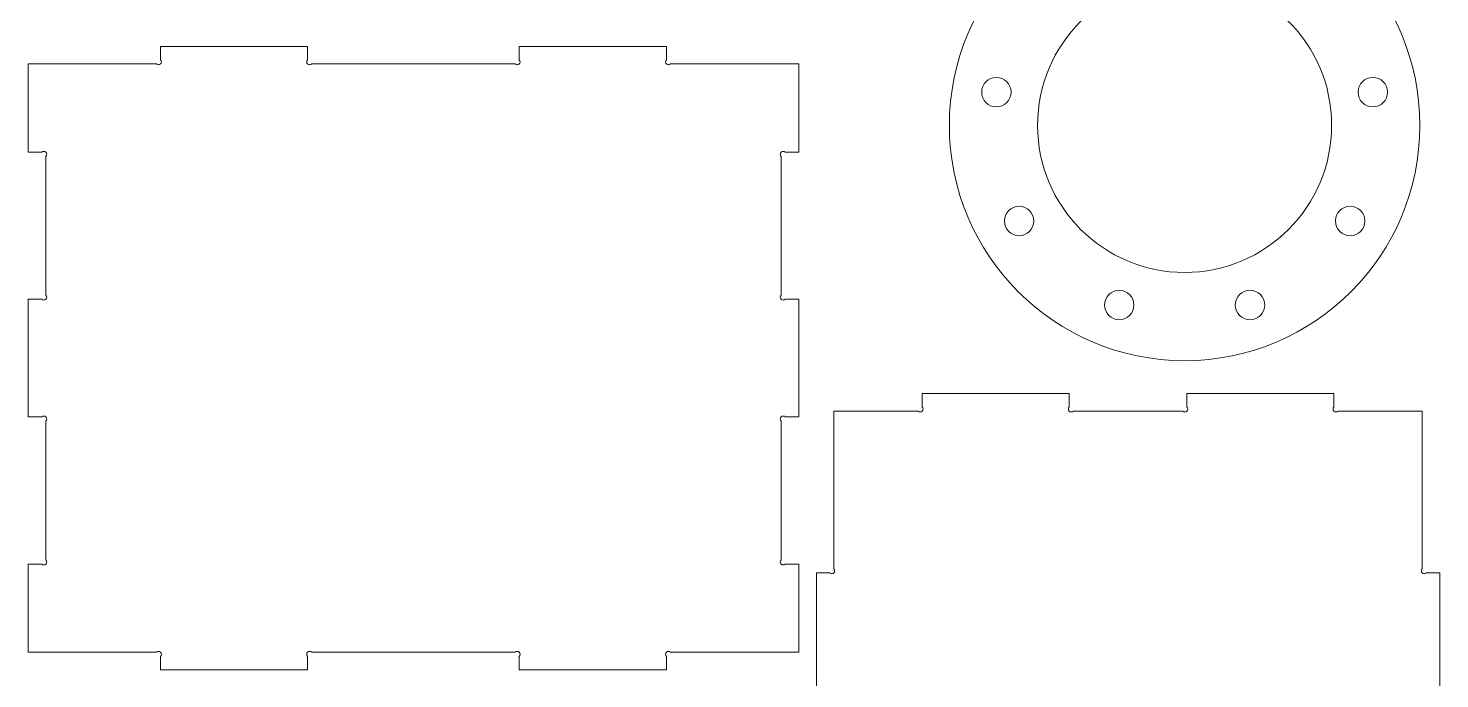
# Model space of a CAD drawing. Header units: millimetres. Extents: x -3384 to 3389, y -1572 to 2591.
# Drawn here: x 2234.7 to 2714.7, y 977.6 to 1198.7 of the extents above; entities that cross this region are included whole.
import ezdxf

# ---------------------------------------------------------------- set-up
doc = ezdxf.new("R2010")
doc.units = ezdxf.units.MM
doc.header["$MEASUREMENT"] = 0
doc.layers.add('Camada 1', color=7, linetype='Continuous')

msp = doc.modelspace()

# ---------------------------------------------------------------- linework, layer by layer
at = {"layer": 'Camada 1', "color": 230, "lineweight": 9}
for points, knots in [([(2707.9666, 1165.7122), (2707.9666, 1209.8949), (2672.1495, 1245.712), (2627.9669, 1245.7121), (2627.9669, 1245.7121), (2583.7842, 1245.7122), (2547.967, 1209.8952), (2547.9669, 1165.7124), (2547.9669, 1165.7124), (2547.9668, 1121.5298), (2583.7837, 1085.7126), (2627.9665, 1085.7124), (2627.9665, 1085.7124), (2672.1491, 1085.7122), (2707.9664, 1121.5291), (2707.9666, 1165.7122)], [0, 0, 0, 0, 0.2, 0.2, 0.2, 0.2, 0.4, 0.4, 0.4, 0.4, 0.6, 0.6, 0.6, 0.6, 1, 1, 1, 1]), ([(2627.9669, 1215.7122), (2655.581, 1215.7122), (2677.9667, 1193.3264), (2677.9667, 1165.7119), (2677.9667, 1165.7119), (2677.9666, 1138.0978), (2655.5807, 1115.7122), (2627.9666, 1115.7123), (2627.9666, 1115.7123), (2600.3524, 1115.7124), (2577.9667, 1138.0982), (2577.9668, 1165.7123), (2577.9668, 1165.7123), (2577.9669, 1193.3265), (2600.3527, 1215.7122), (2627.9669, 1215.7122)], [0, 0, 0, 0, 0.2, 0.2, 0.2, 0.2, 0.4, 0.4, 0.4, 0.4, 0.6, 0.6, 0.6, 0.6, 1, 1, 1, 1]), ([(2401.7326, 980.5783), (2401.7326, 980.5783), (2451.7326, 980.5783), (2451.7326, 980.5783), (2451.7326, 980.5783), (2451.7326, 980.5783), (2451.7326, 985.1641), (2451.7326, 985.1641), (2451.7326, 985.1641), (2451.3421, 985.5546), (2451.3421, 986.1878), (2451.7326, 986.5783), (2451.7326, 986.5783), (2452.1231, 986.9688), (2452.7563, 986.9688), (2453.1468, 986.5783), (2453.1468, 986.5783), (2453.1468, 986.5783), (2496.7326, 986.5783), (2496.7326, 986.5783), (2496.7326, 986.5783), (2496.7326, 986.5783), (2496.7326, 1016.5783), (2496.7326, 1016.5783), (2496.7326, 1016.5783), (2496.7326, 1016.5783), (2492.1468, 1016.5783), (2492.1468, 1016.5783), (2492.1468, 1016.5783), (2491.7563, 1016.1878), (2491.1231, 1016.1878), (2490.7326, 1016.5783), (2490.7326, 1016.5783), (2490.3421, 1016.9688), (2490.3421, 1017.602), (2490.7326, 1017.9925), (2490.7326, 1017.9925), (2490.7326, 1017.9925), (2490.7326, 1065.1641), (2490.7326, 1065.1641), (2490.7326, 1065.1641), (2490.3421, 1065.5546), (2490.3421, 1066.1878), (2490.7326, 1066.5783), (2490.7326, 1066.5783), (2491.1231, 1066.9688), (2491.7563, 1066.9688), (2492.1468, 1066.5783), (2492.1468, 1066.5783), (2492.1468, 1066.5783), (2496.7326, 1066.5783), (2496.7326, 1066.5783), (2496.7326, 1066.5783), (2496.7326, 1066.5783), (2496.7326, 1106.5783), (2496.7326, 1106.5783), (2496.7326, 1106.5783), (2496.7326, 1106.5783), (2492.1468, 1106.5783), (2492.1468, 1106.5783), (2492.1468, 1106.5783), (2491.7563, 1106.1878), (2491.1231, 1106.1878), (2490.7326, 1106.5783), (2490.7326, 1106.5783), (2490.3421, 1106.9688), (2490.3421, 1107.602), (2490.7326, 1107.9925), (2490.7326, 1107.9925), (2490.7326, 1107.9925), (2490.7326, 1155.1641), (2490.7326, 1155.1641), (2490.7326, 1155.1641), (2490.3421, 1155.5546), (2490.3421, 1156.1878), (2490.7326, 1156.5783), (2490.7326, 1156.5783), (2491.1231, 1156.9688), (2491.7563, 1156.9688), (2492.1468, 1156.5783), (2492.1468, 1156.5783), (2492.1468, 1156.5783), (2496.7326, 1156.5783), (2496.7326, 1156.5783), (2496.7326, 1156.5783), (2496.7326, 1156.5783), (2496.7326, 1186.5783), (2496.7326, 1186.5783), (2496.7326, 1186.5783), (2496.7326, 1186.5783), (2453.1468, 1186.5783), (2453.1468, 1186.5783), (2453.1468, 1186.5783), (2452.7563, 1186.1878), (2452.1231, 1186.1878), (2451.7326, 1186.5783), (2451.7326, 1186.5783), (2451.3421, 1186.9688), (2451.3421, 1187.602), (2451.7326, 1187.9925), (2451.7326, 1187.9925), (2451.7326, 1187.9925), (2451.7326, 1192.5783), (2451.7326, 1192.5783), (2451.7326, 1192.5783), (2451.7326, 1192.5783), (2401.7326, 1192.5783), (2401.7326, 1192.5783), (2401.7326, 1192.5783), (2401.7326, 1192.5783), (2401.7326, 1187.9925), (2401.7326, 1187.9925), (2401.7326, 1187.9925), (2402.1231, 1187.602), (2402.1231, 1186.9688), (2401.7326, 1186.5783), (2401.7326, 1186.5783), (2401.3421, 1186.1878), (2400.7089, 1186.1878), (2400.3184, 1186.5783), (2400.3184, 1186.5783), (2400.3184, 1186.5783), (2331.1468, 1186.5783), (2331.1468, 1186.5783), (2331.1468, 1186.5783), (2330.7563, 1186.1878), (2330.1231, 1186.1878), (2329.7326, 1186.5783), (2329.7326, 1186.5783), (2329.3421, 1186.9688), (2329.3421, 1187.602), (2329.7326, 1187.9925), (2329.7326, 1187.9925), (2329.7326, 1187.9925), (2329.7326, 1192.5783), (2329.7326, 1192.5783), (2329.7326, 1192.5783), (2329.7326, 1192.5783), (2279.7326, 1192.5783), (2279.7326, 1192.5783), (2279.7326, 1192.5783), (2279.7326, 1192.5783), (2279.7326, 1187.9925), (2279.7326, 1187.9925), (2279.7326, 1187.9925), (2280.1231, 1187.602), (2280.1231, 1186.9688), (2279.7326, 1186.5783), (2279.7326, 1186.5783), (2279.3421, 1186.1878), (2278.7089, 1186.1878), (2278.3184, 1186.5783), (2278.3184, 1186.5783), (2278.3184, 1186.5783), (2234.7326, 1186.5783), (2234.7326, 1186.5783), (2234.7326, 1186.5783), (2234.7326, 1186.5783), (2234.7326, 1156.5783), (2234.7326, 1156.5783), (2234.7326, 1156.5783), (2234.7326, 1156.5783), (2239.3184, 1156.5783), (2239.3184, 1156.5783), (2239.3184, 1156.5783), (2239.7089, 1156.9688), (2240.3421, 1156.9688), (2240.7326, 1156.5783), (2240.7326, 1156.5783), (2241.1231, 1156.1878), (2241.1231, 1155.5546), (2240.7326, 1155.1641), (2240.7326, 1155.1641), (2240.7326, 1155.1641), (2240.7326, 1107.9925), (2240.7326, 1107.9925), (2240.7326, 1107.9925), (2241.1231, 1107.602), (2241.1231, 1106.9688), (2240.7326, 1106.5783), (2240.7326, 1106.5783), (2240.3421, 1106.1878), (2239.7089, 1106.1878), (2239.3184, 1106.5783), (2239.3184, 1106.5783), (2239.3184, 1106.5783), (2234.7326, 1106.5783), (2234.7326, 1106.5783), (2234.7326, 1106.5783), (2234.7326, 1106.5783), (2234.7326, 1066.5783), (2234.7326, 1066.5783), (2234.7326, 1066.5783), (2234.7326, 1066.5783), (2239.3184, 1066.5783), (2239.3184, 1066.5783), (2239.3184, 1066.5783), (2239.7089, 1066.9688), (2240.3421, 1066.9688), (2240.7326, 1066.5783), (2240.7326, 1066.5783), (2241.1231, 1066.1878), (2241.1231, 1065.5546), (2240.7326, 1065.1641), (2240.7326, 1065.1641), (2240.7326, 1065.1641), (2240.7326, 1017.9925), (2240.7326, 1017.9925), (2240.7326, 1017.9925), (2241.1231, 1017.602), (2241.1231, 1016.9688), (2240.7326, 1016.5783), (2240.7326, 1016.5783), (2240.3421, 1016.1878), (2239.7089, 1016.1878), (2239.3184, 1016.5783), (2239.3184, 1016.5783), (2239.3184, 1016.5783), (2234.7326, 1016.5783), (2234.7326, 1016.5783), (2234.7326, 1016.5783), (2234.7326, 1016.5783), (2234.7326, 986.5783), (2234.7326, 986.5783), (2234.7326, 986.5783), (2234.7326, 986.5783), (2278.3184, 986.5783), (2278.3184, 986.5783), (2278.3184, 986.5783), (2278.7089, 986.9688), (2279.3421, 986.9688), (2279.7326, 986.5783), (2279.7326, 986.5783), (2280.1231, 986.1878), (2280.1231, 985.5546), (2279.7326, 985.1641), (2279.7326, 985.1641), (2279.7326, 985.1641), (2279.7326, 980.5783), (2279.7326, 980.5783), (2279.7326, 980.5783), (2279.7326, 980.5783), (2329.7326, 980.5783), (2329.7326, 980.5783), (2329.7326, 980.5783), (2329.7326, 980.5783), (2329.7326, 985.1641), (2329.7326, 985.1641), (2329.7326, 985.1641), (2329.3421, 985.5546), (2329.3421, 986.1878), (2329.7326, 986.5783), (2329.7326, 986.5783), (2330.1231, 986.9688), (2330.7563, 986.9688), (2331.1468, 986.5783), (2331.1468, 986.5783), (2331.1468, 986.5783), (2400.3184, 986.5783), (2400.3184, 986.5783), (2400.3184, 986.5783), (2400.7089, 986.9688), (2401.3421, 986.9688), (2401.7326, 986.5783), (2401.7326, 986.5783), (2402.1231, 986.1878), (2402.1231, 985.5546), (2401.7326, 985.1641), (2401.7326, 985.1641), (2401.7326, 985.1641), (2401.7326, 980.5783), (2401.7326, 980.5783)], [0, 0, 0, 0, 0.01449275, 0.01449275, 0.01449275, 0.01449275, 0.02898551, 0.02898551, 0.02898551, 0.02898551, 0.04347826, 0.04347826, 0.04347826, 0.04347826, 0.05797101, 0.05797101, 0.05797101, 0.05797101, 0.07246377, 0.07246377, 0.07246377, 0.07246377, 0.08695652, 0.08695652, 0.08695652, 0.08695652, 0.10144928, 0.10144928, 0.10144928, 0.10144928, 0.11594203, 0.11594203, 0.11594203, 0.11594203, 0.13043478, 0.13043478, 0.13043478, 0.13043478, 0.14492754, 0.14492754, 0.14492754, 0.14492754, 0.15942029, 0.15942029, 0.15942029, 0.15942029, 0.17391304, 0.17391304, 0.17391304, 0.17391304, 0.1884058, 0.1884058, 0.1884058, 0.1884058, 0.20289855, 0.20289855, 0.20289855, 0.20289855, 0.2173913, 0.2173913, 0.2173913, 0.2173913, 0.23188406, 0.23188406, 0.23188406, 0.23188406, 0.24637681, 0.24637681, 0.24637681, 0.24637681, 0.26086957, 0.26086957, 0.26086957, 0.26086957, 0.27536232, 0.27536232, 0.27536232, 0.27536232, 0.28985507, 0.28985507, 0.28985507, 0.28985507, 0.30434783, 0.30434783, 0.30434783, 0.30434783, 0.31884058, 0.31884058, 0.31884058, 0.31884058, 0.33333333, 0.33333333, 0.33333333, 0.33333333, 0.34782609, 0.34782609, 0.34782609, 0.34782609, 0.36231884, 0.36231884, 0.36231884, 0.36231884, 0.37681159, 0.37681159, 0.37681159, 0.37681159, 0.39130435, 0.39130435, 0.39130435, 0.39130435, 0.4057971, 0.4057971, 0.4057971, 0.4057971, 0.42028986, 0.42028986, 0.42028986, 0.42028986, 0.43478261, 0.43478261, 0.43478261, 0.43478261, 0.44927536, 0.44927536, 0.44927536, 0.44927536, 0.46376812, 0.46376812, 0.46376812, 0.46376812, 0.47826087, 0.47826087, 0.47826087, 0.47826087, 0.49275362, 0.49275362, 0.49275362, 0.49275362, 0.50724638, 0.50724638, 0.50724638, 0.50724638, 0.52173913, 0.52173913, 0.52173913, 0.52173913, 0.53623188, 0.53623188, 0.53623188, 0.53623188, 0.55072464, 0.55072464, 0.55072464, 0.55072464, 0.56521739, 0.56521739, 0.56521739, 0.56521739, 0.57971014, 0.57971014, 0.57971014, 0.57971014, 0.5942029, 0.5942029, 0.5942029, 0.5942029, 0.60869565, 0.60869565, 0.60869565, 0.60869565, 0.62318841, 0.62318841, 0.62318841, 0.62318841, 0.63768116, 0.63768116, 0.63768116, 0.63768116, 0.65217391, 0.65217391, 0.65217391, 0.65217391, 0.66666667, 0.66666667, 0.66666667, 0.66666667, 0.68115942, 0.68115942, 0.68115942, 0.68115942, 0.69565217, 0.69565217, 0.69565217, 0.69565217, 0.71014493, 0.71014493, 0.71014493, 0.71014493, 0.72463768, 0.72463768, 0.72463768, 0.72463768, 0.73913043, 0.73913043, 0.73913043, 0.73913043, 0.75362319, 0.75362319, 0.75362319, 0.75362319, 0.76811594, 0.76811594, 0.76811594, 0.76811594, 0.7826087, 0.7826087, 0.7826087, 0.7826087, 0.79710145, 0.79710145, 0.79710145, 0.79710145, 0.8115942, 0.8115942, 0.8115942, 0.8115942, 0.82608696, 0.82608696, 0.82608696, 0.82608696, 0.84057971, 0.84057971, 0.84057971, 0.84057971, 0.85507246, 0.85507246, 0.85507246, 0.85507246, 0.86956522, 0.86956522, 0.86956522, 0.86956522, 0.88405797, 0.88405797, 0.88405797, 0.88405797, 0.89855072, 0.89855072, 0.89855072, 0.89855072, 0.91304348, 0.91304348, 0.91304348, 0.91304348, 0.92753623, 0.92753623, 0.92753623, 0.92753623, 0.94202899, 0.94202899, 0.94202899, 0.94202899, 0.95652174, 0.95652174, 0.95652174, 0.95652174, 0.97101449, 0.97101449, 0.97101449, 0.97101449, 1, 1, 1, 1]), ([(2563.9544, 1181.9993), (2566.7158, 1181.9993), (2568.9544, 1179.7608), (2568.9544, 1176.9993), (2568.9544, 1176.9993), (2568.9544, 1174.2379), (2566.7158, 1171.9993), (2563.9544, 1171.9993), (2563.9544, 1171.9993), (2561.193, 1171.9993), (2558.9544, 1174.2379), (2558.9544, 1176.9993), (2558.9544, 1176.9993), (2558.9544, 1179.7608), (2561.193, 1181.9993), (2563.9544, 1181.9993)], [0, 0, 0, 0, 0.2, 0.2, 0.2, 0.2, 0.4, 0.4, 0.4, 0.4, 0.6, 0.6, 0.6, 0.6, 1, 1, 1, 1]), ([(2691.9792, 1181.9993), (2694.7406, 1181.9993), (2696.9792, 1179.7608), (2696.9792, 1176.9993), (2696.9792, 1176.9993), (2696.9792, 1174.2379), (2694.7406, 1171.9993), (2691.9792, 1171.9993), (2691.9792, 1171.9993), (2689.2178, 1171.9993), (2686.9792, 1174.2379), (2686.9792, 1176.9993), (2686.9792, 1176.9993), (2686.9792, 1179.7608), (2689.2178, 1181.9993), (2691.9792, 1181.9993)], [0, 0, 0, 0, 0.2, 0.2, 0.2, 0.2, 0.4, 0.4, 0.4, 0.4, 0.6, 0.6, 0.6, 0.6, 1, 1, 1, 1]), ([(2571.6753, 1138.2123), (2574.4367, 1138.2123), (2576.6752, 1135.9737), (2576.6752, 1133.2123), (2576.6752, 1133.2123), (2576.6752, 1130.4509), (2574.4367, 1128.2123), (2571.6752, 1128.2123), (2571.6752, 1128.2123), (2568.9138, 1128.2123), (2566.6752, 1130.4509), (2566.6752, 1133.2123), (2566.6752, 1133.2123), (2566.6753, 1135.9737), (2568.9138, 1138.2123), (2571.6753, 1138.2123)], [0, 0, 0, 0, 0.2, 0.2, 0.2, 0.2, 0.4, 0.4, 0.4, 0.4, 0.6, 0.6, 0.6, 0.6, 1, 1, 1, 1]), ([(2684.2584, 1138.2123), (2687.0198, 1138.2123), (2689.2584, 1135.9737), (2689.2584, 1133.2123), (2689.2584, 1133.2123), (2689.2583, 1130.4509), (2687.0198, 1128.2123), (2684.2583, 1128.2123), (2684.2583, 1128.2123), (2681.4969, 1128.2123), (2679.2583, 1130.4509), (2679.2584, 1133.2123), (2679.2584, 1133.2123), (2679.2584, 1135.9737), (2681.4969, 1138.2123), (2684.2584, 1138.2123)], [0, 0, 0, 0, 0.2, 0.2, 0.2, 0.2, 0.4, 0.4, 0.4, 0.4, 0.6, 0.6, 0.6, 0.6, 1, 1, 1, 1]), ([(2605.7355, 1109.6323), (2608.4969, 1109.6323), (2610.7355, 1107.3937), (2610.7355, 1104.6323), (2610.7355, 1104.6323), (2610.7355, 1101.8708), (2608.4969, 1099.6323), (2605.7355, 1099.6323), (2605.7355, 1099.6323), (2602.974, 1099.6323), (2600.7355, 1101.8709), (2600.7355, 1104.6323), (2600.7355, 1104.6323), (2600.7355, 1107.3937), (2602.9741, 1109.6323), (2605.7355, 1109.6323)], [0, 0, 0, 0, 0.2, 0.2, 0.2, 0.2, 0.4, 0.4, 0.4, 0.4, 0.6, 0.6, 0.6, 0.6, 1, 1, 1, 1]), ([(2650.198, 1109.6323), (2652.9594, 1109.6323), (2655.198, 1107.3937), (2655.198, 1104.6323), (2655.198, 1104.6323), (2655.198, 1101.8708), (2652.9594, 1099.6323), (2650.198, 1099.6323), (2650.198, 1099.6323), (2647.4366, 1099.6323), (2645.198, 1101.8709), (2645.198, 1104.6323), (2645.198, 1104.6323), (2645.198, 1107.3937), (2647.4366, 1109.6323), (2650.198, 1109.6323)], [0, 0, 0, 0, 0.2, 0.2, 0.2, 0.2, 0.4, 0.4, 0.4, 0.4, 0.6, 0.6, 0.6, 0.6, 1, 1, 1, 1]), ([(2508.7326, 1014.9925), (2509.1231, 1014.602), (2509.1231, 1013.9688), (2508.7326, 1013.5783), (2508.7326, 1013.5783), (2508.3421, 1013.1878), (2507.7089, 1013.1878), (2507.3184, 1013.5783), (2507.3184, 1013.5783), (2507.3184, 1013.5783), (2502.7326, 1013.5783), (2502.7326, 1013.5783), (2502.7326, 1013.5783), (2502.7326, 1013.5783), (2502.7326, 963.5783), (2502.7326, 963.5783), (2502.7326, 963.5783), (2502.7326, 963.5783), (2507.3184, 963.5783), (2507.3184, 963.5783), (2507.3184, 963.5783), (2507.7089, 963.9688), (2508.3421, 963.9688), (2508.7326, 963.5783), (2508.7326, 963.5783), (2509.1231, 963.1878), (2509.1231, 962.5546), (2508.7326, 962.1641), (2508.7326, 962.1641), (2508.7326, 962.1641), (2508.7326, 874.9925), (2508.7326, 874.9925), (2508.7326, 874.9925), (2509.1231, 874.602), (2509.1231, 873.9688), (2508.7326, 873.5783), (2508.7326, 873.5783), (2508.3421, 873.1878), (2507.7089, 873.1878), (2507.3184, 873.5783), (2507.3184, 873.5783), (2507.3184, 873.5783), (2502.7326, 873.5783), (2502.7326, 873.5783), (2502.7326, 873.5783), (2502.7326, 873.5783), (2502.7326, 823.5783), (2502.7326, 823.5783), (2502.7326, 823.5783), (2502.7326, 823.5783), (2507.3184, 823.5783), (2507.3184, 823.5783), (2507.3184, 823.5783), (2507.7089, 823.9688), (2508.3421, 823.9688), (2508.7326, 823.5783), (2508.7326, 823.5783), (2509.1231, 823.1878), (2509.1231, 822.5546), (2508.7326, 822.1641), (2508.7326, 822.1641), (2508.7326, 822.1641), (2508.7326, 768.5783), (2508.7326, 768.5783), (2508.7326, 768.5783), (2508.7326, 768.5783), (2537.3184, 768.5783), (2537.3184, 768.5783), (2537.3184, 768.5783), (2537.7089, 768.9688), (2538.3421, 768.9688), (2538.7326, 768.5783), (2538.7326, 768.5783), (2539.1231, 768.1878), (2539.1231, 767.5546), (2538.7326, 767.1641), (2538.7326, 767.1641), (2538.7326, 767.1641), (2538.7326, 762.5783), (2538.7326, 762.5783), (2538.7326, 762.5783), (2538.7326, 762.5783), (2588.7326, 762.5783), (2588.7326, 762.5783), (2588.7326, 762.5783), (2588.7326, 762.5783), (2588.7326, 767.1641), (2588.7326, 767.1641), (2588.7326, 767.1641), (2588.3421, 767.5546), (2588.3421, 768.1878), (2588.7326, 768.5783), (2588.7326, 768.5783), (2589.1231, 768.9688), (2589.7563, 768.9688), (2590.1468, 768.5783), (2590.1468, 768.5783), (2590.1468, 768.5783), (2627.3184, 768.5783), (2627.3184, 768.5783), (2627.3184, 768.5783), (2627.7089, 768.9688), (2628.3421, 768.9688), (2628.7326, 768.5783), (2628.7326, 768.5783), (2629.1231, 768.1878), (2629.1231, 767.5546), (2628.7326, 767.1641), (2628.7326, 767.1641), (2628.7326, 767.1641), (2628.7326, 762.5783), (2628.7326, 762.5783), (2628.7326, 762.5783), (2628.7326, 762.5783), (2678.7326, 762.5783), (2678.7326, 762.5783), (2678.7326, 762.5783), (2678.7326, 762.5783), (2678.7326, 767.1641), (2678.7326, 767.1641), (2678.7326, 767.1641), (2678.3421, 767.5546), (2678.3421, 768.1878), (2678.7326, 768.5783), (2678.7326, 768.5783), (2679.1231, 768.9688), (2679.7563, 768.9688), (2680.1468, 768.5783), (2680.1468, 768.5783), (2680.1468, 768.5783), (2708.7326, 768.5783), (2708.7326, 768.5783), (2708.7326, 768.5783), (2708.7326, 768.5783), (2708.7326, 822.1641), (2708.7326, 822.1641), (2708.7326, 822.1641), (2708.3421, 822.5546), (2708.3421, 823.1878), (2708.7326, 823.5783), (2708.7326, 823.5783), (2709.1231, 823.9688), (2709.7563, 823.9688), (2710.1468, 823.5783), (2710.1468, 823.5783), (2710.1468, 823.5783), (2714.7326, 823.5783), (2714.7326, 823.5783), (2714.7326, 823.5783), (2714.7326, 823.5783), (2714.7326, 873.5783), (2714.7326, 873.5783), (2714.7326, 873.5783), (2714.7326, 873.5783), (2710.1468, 873.5783), (2710.1468, 873.5783), (2710.1468, 873.5783), (2709.7563, 873.1878), (2709.1231, 873.1878), (2708.7326, 873.5783), (2708.7326, 873.5783), (2708.3421, 873.9688), (2708.3421, 874.602), (2708.7326, 874.9925), (2708.7326, 874.9925), (2708.7326, 874.9925), (2708.7326, 962.1641), (2708.7326, 962.1641), (2708.7326, 962.1641), (2708.3421, 962.5546), (2708.3421, 963.1878), (2708.7326, 963.5783), (2708.7326, 963.5783), (2709.1231, 963.9688), (2709.7563, 963.9688), (2710.1468, 963.5783), (2710.1468, 963.5783), (2710.1468, 963.5783), (2714.7326, 963.5783), (2714.7326, 963.5783), (2714.7326, 963.5783), (2714.7326, 963.5783), (2714.7326, 1013.5783), (2714.7326, 1013.5783), (2714.7326, 1013.5783), (2714.7326, 1013.5783), (2710.1468, 1013.5783), (2710.1468, 1013.5783), (2710.1468, 1013.5783), (2709.7563, 1013.1878), (2709.1231, 1013.1878), (2708.7326, 1013.5783), (2708.7326, 1013.5783), (2708.3421, 1013.9688), (2708.3421, 1014.602), (2708.7326, 1014.9925), (2708.7326, 1014.9925), (2708.7326, 1014.9925), (2708.7326, 1068.5783), (2708.7326, 1068.5783), (2708.7326, 1068.5783), (2708.7326, 1068.5783), (2680.1468, 1068.5783), (2680.1468, 1068.5783), (2680.1468, 1068.5783), (2679.7563, 1068.1878), (2679.1231, 1068.1878), (2678.7326, 1068.5783), (2678.7326, 1068.5783), (2678.3421, 1068.9688), (2678.3421, 1069.602), (2678.7326, 1069.9925), (2678.7326, 1069.9925), (2678.7326, 1069.9925), (2678.7326, 1074.5783), (2678.7326, 1074.5783), (2678.7326, 1074.5783), (2678.7326, 1074.5783), (2628.7326, 1074.5783), (2628.7326, 1074.5783), (2628.7326, 1074.5783), (2628.7326, 1074.5783), (2628.7326, 1069.9925), (2628.7326, 1069.9925), (2628.7326, 1069.9925), (2629.1231, 1069.602), (2629.1231, 1068.9688), (2628.7326, 1068.5783), (2628.7326, 1068.5783), (2628.3421, 1068.1878), (2627.7089, 1068.1878), (2627.3184, 1068.5783), (2627.3184, 1068.5783), (2627.3184, 1068.5783), (2590.1468, 1068.5783), (2590.1468, 1068.5783), (2590.1468, 1068.5783), (2589.7563, 1068.1878), (2589.1231, 1068.1878), (2588.7326, 1068.5783), (2588.7326, 1068.5783), (2588.3421, 1068.9688), (2588.3421, 1069.602), (2588.7326, 1069.9925), (2588.7326, 1069.9925), (2588.7326, 1069.9925), (2588.7326, 1074.5783), (2588.7326, 1074.5783), (2588.7326, 1074.5783), (2588.7326, 1074.5783), (2538.7326, 1074.5783), (2538.7326, 1074.5783), (2538.7326, 1074.5783), (2538.7326, 1074.5783), (2538.7326, 1069.9925), (2538.7326, 1069.9925), (2538.7326, 1069.9925), (2539.1231, 1069.602), (2539.1231, 1068.9688), (2538.7326, 1068.5783), (2538.7326, 1068.5783), (2538.3421, 1068.1878), (2537.7089, 1068.1878), (2537.3184, 1068.5783), (2537.3184, 1068.5783), (2537.3184, 1068.5783), (2508.7326, 1068.5783), (2508.7326, 1068.5783), (2508.7326, 1068.5783), (2508.7326, 1068.5783), (2508.7326, 1014.9925), (2508.7326, 1014.9925)], [0, 0, 0, 0, 0.01449275, 0.01449275, 0.01449275, 0.01449275, 0.02898551, 0.02898551, 0.02898551, 0.02898551, 0.04347826, 0.04347826, 0.04347826, 0.04347826, 0.05797101, 0.05797101, 0.05797101, 0.05797101, 0.07246377, 0.07246377, 0.07246377, 0.07246377, 0.08695652, 0.08695652, 0.08695652, 0.08695652, 0.10144928, 0.10144928, 0.10144928, 0.10144928, 0.11594203, 0.11594203, 0.11594203, 0.11594203, 0.13043478, 0.13043478, 0.13043478, 0.13043478, 0.14492754, 0.14492754, 0.14492754, 0.14492754, 0.15942029, 0.15942029, 0.15942029, 0.15942029, 0.17391304, 0.17391304, 0.17391304, 0.17391304, 0.1884058, 0.1884058, 0.1884058, 0.1884058, 0.20289855, 0.20289855, 0.20289855, 0.20289855, 0.2173913, 0.2173913, 0.2173913, 0.2173913, 0.23188406, 0.23188406, 0.23188406, 0.23188406, 0.24637681, 0.24637681, 0.24637681, 0.24637681, 0.26086957, 0.26086957, 0.26086957, 0.26086957, 0.27536232, 0.27536232, 0.27536232, 0.27536232, 0.28985507, 0.28985507, 0.28985507, 0.28985507, 0.30434783, 0.30434783, 0.30434783, 0.30434783, 0.31884058, 0.31884058, 0.31884058, 0.31884058, 0.33333333, 0.33333333, 0.33333333, 0.33333333, 0.34782609, 0.34782609, 0.34782609, 0.34782609, 0.36231884, 0.36231884, 0.36231884, 0.36231884, 0.37681159, 0.37681159, 0.37681159, 0.37681159, 0.39130435, 0.39130435, 0.39130435, 0.39130435, 0.4057971, 0.4057971, 0.4057971, 0.4057971, 0.42028986, 0.42028986, 0.42028986, 0.42028986, 0.43478261, 0.43478261, 0.43478261, 0.43478261, 0.44927536, 0.44927536, 0.44927536, 0.44927536, 0.46376812, 0.46376812, 0.46376812, 0.46376812, 0.47826087, 0.47826087, 0.47826087, 0.47826087, 0.49275362, 0.49275362, 0.49275362, 0.49275362, 0.50724638, 0.50724638, 0.50724638, 0.50724638, 0.52173913, 0.52173913, 0.52173913, 0.52173913, 0.53623188, 0.53623188, 0.53623188, 0.53623188, 0.55072464, 0.55072464, 0.55072464, 0.55072464, 0.56521739, 0.56521739, 0.56521739, 0.56521739, 0.57971014, 0.57971014, 0.57971014, 0.57971014, 0.5942029, 0.5942029, 0.5942029, 0.5942029, 0.60869565, 0.60869565, 0.60869565, 0.60869565, 0.62318841, 0.62318841, 0.62318841, 0.62318841, 0.63768116, 0.63768116, 0.63768116, 0.63768116, 0.65217391, 0.65217391, 0.65217391, 0.65217391, 0.66666667, 0.66666667, 0.66666667, 0.66666667, 0.68115942, 0.68115942, 0.68115942, 0.68115942, 0.69565217, 0.69565217, 0.69565217, 0.69565217, 0.71014493, 0.71014493, 0.71014493, 0.71014493, 0.72463768, 0.72463768, 0.72463768, 0.72463768, 0.73913043, 0.73913043, 0.73913043, 0.73913043, 0.75362319, 0.75362319, 0.75362319, 0.75362319, 0.76811594, 0.76811594, 0.76811594, 0.76811594, 0.7826087, 0.7826087, 0.7826087, 0.7826087, 0.79710145, 0.79710145, 0.79710145, 0.79710145, 0.8115942, 0.8115942, 0.8115942, 0.8115942, 0.82608696, 0.82608696, 0.82608696, 0.82608696, 0.84057971, 0.84057971, 0.84057971, 0.84057971, 0.85507246, 0.85507246, 0.85507246, 0.85507246, 0.86956522, 0.86956522, 0.86956522, 0.86956522, 0.88405797, 0.88405797, 0.88405797, 0.88405797, 0.89855072, 0.89855072, 0.89855072, 0.89855072, 0.91304348, 0.91304348, 0.91304348, 0.91304348, 0.92753623, 0.92753623, 0.92753623, 0.92753623, 0.94202899, 0.94202899, 0.94202899, 0.94202899, 0.95652174, 0.95652174, 0.95652174, 0.95652174, 0.97101449, 0.97101449, 0.97101449, 0.97101449, 1, 1, 1, 1])]:
    msp.add_open_spline(points, degree=3, knots=knots, dxfattribs=at)

doc.saveas('drawing.dxf')
